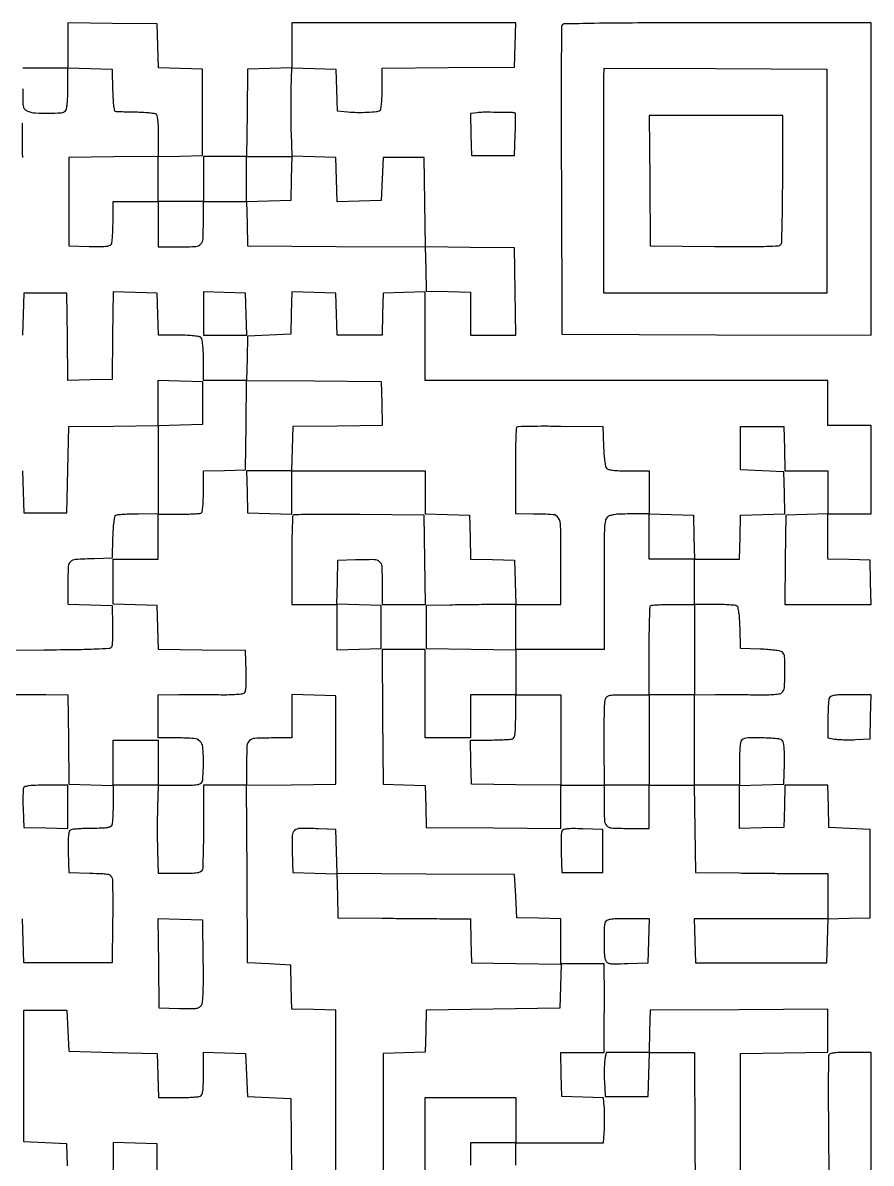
# Model space of a CAD drawing. Extents: x 179 to 1071, y 112 to 1107.
# Drawn here: x 658 to 1071, y 552 to 1107 of the extents above; entities that cross this region are included whole.
import ezdxf

# ---------------------------------------------------------------- set-up
doc = ezdxf.new("R2010")
doc.units = 0

msp = doc.modelspace()

# ---------------------------------------------------------------- linework, layer by layer
for points in [[(658, 1074.975249, 0.003903), (658.050674, 1068.482924, 0.053422), (658.33829, 1066.143964, 0.152779), (659.080374, 1064.884109, 0.093257), (660.5651, 1063.975249, 0.075427), (664.272115, 1063.174457, 0.018629), (670.510698, 1063.018904, 0.013665), (676.743196, 1063.266174, 0.18156), (678.8, 1064.2, 0.151095), (679.328414, 1065.201559, 0.019308), (679.688986, 1067.637701, 0.018432), (679.925781, 1070.945271, 0.008652), (680, 1075.233832), (680, 1085.067663), (690.75, 1084.783832), (701.5, 1084.5), (701.784983, 1074.25, 0.006812), (701.980646, 1069.528709, 0.02228), (702.291322, 1066.419638, 0.027717), (702.69946, 1064.401751, 0.322242), (703.284983, 1063.916191, 0.010202), (704.107051, 1063.876319, 0.000583), (706.639964, 1063.808182, 0.000891), (709.655574, 1063.735956, 0.000654), (713, 1063.666191, -0.008542), (716.346812, 1063.543535, -0.011494), (719.370312, 1063.31117, -0.008703), (721.868182, 1063.017334, -0.110423), (722.75, 1062.690983, -0.196823), (723.330302, 1061.856626, -0.02577), (723.698117, 1059.681249, -0.021388), (723.930805, 1056.508072, -0.007607), (724, 1051.960485), (724, 1042.039005), (702.25, 1041.769502), (680.5, 1041.5), (680.5, 1020), (680.5, 998.5), (690.417355, 998.211769, 0.006827), (695.195195, 998.138177, 0.023663), (698.282937, 998.278982, 0.033714), (700.294865, 998.604266, 0.19692), (701.152042, 999.211769, 0.115445), (701.475649, 1000.139851, 0.007585), (701.733781, 1002.985645, 0.010675), (701.919286, 1006.421391, 0.007755), (701.984687, 1010.25), (702, 1020), (713, 1020), (724, 1020), (724, 1009), (724, 998), (734.383369, 998, 0.013409), (742.318307, 998.212842, 0.202173), (744.74871, 999.394674, 0.171913), (745.803189, 1002.044544, 0.009167), (745.986345, 1011.25), (746, 1020), (756.466168, 1020), (766.932337, 1020), (767.216168, 1009.25), (767.5, 998.5), (810.716276, 998.239403), (853.932552, 997.978805), (854.216276, 987.239403), (854.5, 976.5), (865.25, 976.216168), (876, 975.932337), (876, 965.466168), (876, 955), (887.019888, 955), (898.039775, 955), (897.769888, 976.25), (897.5, 997.5), (875.769448, 997.769448), (854.038896, 998.038896), (853.769448, 1019.769448), (853.5, 1041.5), (843.5, 1041.5), (833.5, 1041.5), (833, 1031), (832.5, 1020.5), (821.784171, 1020.216515), (811.068343, 1019.93303), (810.784171, 1030.716515), (810.5, 1041.5), (799.811779, 1041.783205), (789.123557, 1042.06641), (788.811779, 1053.283205, -0.004075), (788.712753, 1058.324732, -0.002552), (788.67506, 1064.22584, -0.00256), (788.697362, 1070.038344, -0.004667), (788.784171, 1074.783485), (789.068343, 1085.06697), (799.784171, 1084.783485), (810.5, 1084.5), (810.783507, 1074.383743), (811.067013, 1064.267487), (816.283507, 1063.727483, 0.021479), (820.799111, 1063.455318, 0.016671), (825.722483, 1063.534551, 0.013224), (830.142936, 1063.870606, 0.113294), (832.008794, 1064.505435, 0.225716), (832.404032, 1065.117701, 0.008867), (832.709611, 1067.846873, 0.014171), (832.928441, 1071.186679, 0.009272), (833, 1075.045164), (833, 1084.972294), (865.25, 1085.236147), (897.5, 1085.5), (897.783832, 1096.25), (898.067663, 1107), (843.533832, 1107), (789, 1107), (789, 1096.033832), (789, 1085.067663), (778.25, 1084.783832), (767.5, 1084.5), (767.230112, 1063.25), (766.960225, 1042), (756.480112, 1042), (746, 1042), (746, 1031), (746, 1020), (735, 1020), (724, 1020), (724, 1030.966168), (724, 1041.932337), (734.75, 1042.216168), (745.5, 1042.5), (745.5, 1063.5), (745.5, 1084.5), (734.783492, 1084.783492), (724.066984, 1085.066984), (723.783492, 1095.783492), (723.5, 1106.5), (701.75, 1106.769502), (680, 1107.039005), (680, 1096.019502), (680, 1085), (669, 1085), (658, 1085)], [(658, 1041.466444, 0.0029), (657.902516, 1058.27497, 0.117698)], [(810.5, 540.5), (810.5, 583.5), (810.5, 626.5), (799.783492, 626.783492), (789.066984, 627.066984), (788.783492, 637.783492), (788.5, 648.5), (778, 649), (767.5, 649.5), (767.239392, 692.730468), (766.978784, 735.960936), (788.739392, 736.230468), (810.5, 736.5), (810.5, 758), (810.5, 779.5), (799.75, 779.783832), (789, 780.067663), (789, 769.533832), (789, 759), (780.25, 758.986345, 0.009397), (771.013049, 758.798314, 0.177077), (768.374267, 757.714658, 0.197977), (767.20366, 755.226269, 0.012204), (767, 746.883369), (767, 736), (756.5, 736), (746, 736), (746, 716.081787, -0.00284), (745.955997, 708.334577, -0.004216), (745.821697, 701.5499, -0.001919), (745.636501, 695.775876, -0.082815), (745.393011, 694.581787, -0.204723), (744.603667, 693.768196, -0.063344), (742.923602, 693.302968, -0.030517), (739.985525, 693.059706, -0.005398), (734.455395, 693), (724.124768, 693), (723.812384, 703.900107, -0.004492), (723.71519, 708.841483, -0.002693), (723.6841, 714.712026, -0.002696), (723.716137, 720.554047, -0.004692), (723.814338, 725.400107), (724.128677, 736), (734.457349, 736, 0.0054), (739.98632, 736.05971, 0.030522), (742.923915, 736.302978, 0.063352), (744.603732, 736.768214, 0.204707), (745.393011, 737.581787, 0.069575), (745.631384, 738.611523, 0.006874), (745.821697, 741.150793, 0.008569), (745.955639, 744.19831, 0.006697), (746, 747.510359, 0.022436), (745.681591, 754.602768, 0.187295), (744.281191, 757.429096, 0.169132), (741.262402, 758.724593, 0.017573), (733.428571, 759), (724, 759), (724, 769.5), (724, 780), (734.25, 780.088447, -0.001553), (738.898858, 780.114124, -0.000928), (744.426563, 780.117227, -0.000929), (749.930521, 780.09987, -0.001614), (754.5, 780.062219, 0.008106), (758.424425, 780.080836, 0.01122), (761.940918, 780.233524, 0.007951), (764.851029, 780.471905, 0.123217), (765.788231, 780.806417, 0.191548), (766.394534, 781.684608, 0.033315), (766.720088, 783.713042, 0.023521), (766.861197, 786.812264, 0.00688), (766.788231, 791.582645), (766.5, 801.5), (745.283631, 801.76979), (724.067262, 802.03958), (723.783631, 812.76979), (723.5, 823.5), (712.75, 823.783832), (702, 824.067663), (702, 835.033832), (702, 846), (713, 846), (724, 846), (724, 856.950612), (724, 867.901224), (734.034855, 867.913136, 0.005521), (737.949733, 867.961017, 0.007995), (741.405482, 868.096769, 0.004573), (744.300666, 868.283475, 0.120587), (745.034855, 868.521541, 0.226753), (745.418796, 869.118889, 0.008413), (745.716489, 871.852702, 0.013809), (745.930101, 875.18463, 0.009102), (746, 879.024034), (746, 888.930034), (756.25, 889.215017), (766.5, 889.5), (766.76954, 911.263639), (767.039081, 933.027279), (799.76954, 932.763639), (832.5, 932.5), (832.783633, 921.769596), (833.067266, 911.039192), (811.283633, 910.769596), (789.5, 910.5), (789.216168, 899.75), (788.932337, 889), (777.931185, 889), (766.930034, 889), (767.215017, 878.75), (767.5, 868.5), (778.25, 868.216168), (789, 867.932337), (789, 878.466168), (789, 889), (821.5, 889), (854, 889), (854, 878.533832), (854, 868.067663), (864.75, 867.783832), (875.5, 867.5), (875.783492, 856.783492), (876.066984, 846.066984), (886.783492, 845.783492), (897.5, 845.5), (897.783832, 834.75), (898.067663, 824), (887.783832, 823.929933, 0.000758), (883.019483, 823.890247, 0.000407), (877.142751, 823.827593, 0.000406), (871.150641, 823.753963, 0.000637), (866, 823.679933), (854.5, 823.5), (854.5, 813), (854.5, 802.5), (876.25, 802.230498), (898, 801.960995), (898, 790.980498), (898, 780), (887, 780), (876, 780), (876, 769.5), (876, 759), (865, 759), (854, 759), (854, 780.5), (854, 802), (843.486336, 802), (832.972671, 802), (833.236336, 769.25), (833.5, 736.5), (843.715399, 736.215399), (853.930798, 735.930798), (854.215399, 725.715399), (854.5, 715.5), (887.25, 715.236336), (920, 714.972671), (920, 725.486336), (920, 736), (930.5, 736), (941, 736), (941.013655, 727.75, 0.009915), (941.202872, 718.943869, 0.176041), (942.265527, 716.357376, 0.197625), (944.696972, 715.206034, 0.013006), (952.616631, 715), (963, 715), (963, 725.5), (963, 736), (973.980112, 736), (984.960225, 736), (985.230112, 714.75), (985.5, 693.5), (1007, 693.277664, 0.00034), (1016.019799, 693.190515, 0.000308), (1025.342188, 693.112513, 0.000308), (1033.688124, 693.052954, 0.000987), (1039.25, 693.027664), (1050, 693), (1050, 682), (1050, 671), (1017.466168, 671), (984.932337, 671), (985.216168, 660.25), (985.5, 649.5), (1017.5, 649.5), (1049.5, 649.5), (1049.783481, 660.215387), (1050.066961, 670.930773), (1060.283481, 671.215387), (1070.5, 671.5), (1070.5, 693), (1070.5, 714.5), (1060.5, 715), (1050.5, 715.5), (1050.215017, 725.75), (1049.930034, 736), (1039.5, 736), (1029.069966, 736), (1028.784983, 725.75), (1028.5, 715.5), (1017.75, 715.216168), (1007, 714.932337), (1007, 725.432337), (1007, 735.932337), (1017.75, 736.216168), (1028.5, 736.5), (1028.787447, 746.352416, 0.008425), (1028.84099, 750.698821, 0.018218), (1028.704098, 754.038774, 0.01987), (1028.414775, 756.497547, 0.134772), (1027.915003, 757.602416, 0.201634), (1026.03404, 758.581997, 0.010334), (1019.032076, 759.013429, 0.015033), (1012.140648, 759.087908, 0.087006), (1008.581787, 758.393011, 0.209079), (1007.763049, 757.585285, 0.06089), (1007.300233, 755.833669, 0.029178), (1007.058671, 752.756842, 0.005003), (1007, 746.893011), (1007, 736), (996, 736), (985, 736), (985, 758), (985, 780), (995.25, 780.088447, -0.001969), (999.919701, 780.110352, -0.001151), (1005.515328, 780.101684, -0.001151), (1011.115905, 780.06723, -0.001953), (1015.80218, 780.009308, 0.008019), (1020.386942, 780.008263, 0.017993), (1023.862283, 780.188419, 0.020002), (1026.39969, 780.514404, 0.131997), (1027.55218, 781.043305, 0.204986), (1028.788241, 783.454515, 0.015519), (1029.07533, 790.947628, 0.015402), (1028.898745, 798.447019, 0.208893), (1027.695876, 800.837437, 0.131421), (1026.740901, 801.277004, 0.010763), (1024.000112, 801.687053, 0.013854), (1020.65896, 802.019842, 0.010217), (1016.945876, 802.209882), (1007.5, 802.5), (1007.211195, 812.464966, 0.00836), (1007.012968, 816.800174, 0.019108), (1006.684251, 820.055937, 0.01918), (1006.262532, 822.411, 0.199883), (1005.711195, 823.199653, 0.117226), (1004.827893, 823.504905, 0.006962), (1001.991726, 823.747767, 0.010173), (998.573123, 823.922789, 0.007309), (994.75, 823.984687), (985, 824), (985, 835), (985, 846), (995.966168, 846), (1006.932337, 846), (1007.216168, 856.75), (1007.5, 867.5), (1018.284606, 867.784183), (1029.069211, 868.068365), (1028.784606, 878.284183), (1028.5, 888.5), (1018, 889), (1007.5, 889.5), (1007.5, 900), (1007.5, 910.5), (1018, 910.5), (1028.5, 910.5), (1028.783832, 899.75), (1029.067663, 889), (1039.533832, 889), (1050, 889), (1050, 878.534983), (1050, 868.069966), (1039.75, 867.784983), (1029.5, 867.5), (1029.230498, 845.75), (1028.960995, 824), (1050.014329, 824), (1071.067663, 824), (1070.783832, 834.75), (1070.5, 845.5), (1060.25, 845.784983), (1050, 846.069966), (1050, 857.034983), (1050, 868), (1060.5, 868), (1071, 868), (1071, 889.5), (1071, 911), (1060.5, 911), (1050, 911), (1050, 922), (1050, 933), (952, 933), (854, 933), (854, 954.534983), (854, 976.069966), (843.75, 975.784983), (833.5, 975.5), (833.215017, 965.25), (832.930034, 955), (822, 955), (811.069966, 955), (810.784983, 965.25), (810.5, 975.5), (799.785353, 975.783473), (789.070705, 976.066946), (788.785353, 965.783473), (788.5, 955.5), (778, 955), (767.5, 954.5), (767.216168, 943.75), (766.932337, 933), (756.466168, 933), (746, 933), (746, 942.8, 0.008695), (745.925705, 947.071747, 0.018472), (745.688776, 950.369558, 0.019349), (745.328068, 952.799696, 0.150969), (744.8, 953.8, 0.150838), (743.800997, 954.327709, 0.019392), (741.377065, 954.688556, 0.018513), (738.089346, 954.925625, 0.00874), (733.834983, 955), (724.069966, 955), (723.784983, 965.25), (723.5, 975.5), (712.769986, 975.783629), (702.039971, 976.067258), (701.769986, 954.783629), (701.5, 933.5), (690.769986, 933.216371), (680.039971, 932.932742), (679.769986, 954.216371), (679.5, 975.5), (669, 975.5), (658.5, 975.5), (658.215017, 965.25), (657.930034, 955)], [(657.930773, 888.933039), (658.215387, 878.716519), (658.5, 868.5), (669, 868.5), (679.5, 868.5), (680, 889.5), (680.5, 910.5), (702.25, 910.769502), (724, 911.039005), (724, 889.519502), (724, 868), (714.25, 867.984687, 0.007309), (710.426877, 867.922789, 0.010173), (707.008274, 867.747767, 0.006962), (704.172107, 867.504905, 0.117226), (703.288805, 867.199653, 0.199883), (702.737468, 866.411, 0.01918), (702.315749, 864.055937, 0.019108), (701.987032, 860.800174, 0.00836), (701.788805, 856.464966), (701.5, 846.5), (693, 846.24922, 0.00791), (683.758299, 845.830143, 0.169892), (681.277454, 844.78796, 0.200091), (680.185518, 842.47786, 0.011647), (680, 834.51478), (680, 824.067663), (690.75, 823.783832), (701.5, 823.5), (701.753945, 814, -0.008368), (701.791217, 810.268669, -0.011531), (701.691321, 806.918316, -0.008308), (701.498407, 804.146419, -0.123173), (701.184153, 803.232566, -0.235414), (700.020646, 802.547617, -0.005973), (693.74686, 802.185156, -0.007873), (684.411012, 801.904821, -0.001748), (668.430208, 801.732566), (636.5, 801.5)], [(653.06139, 780.070892, -0.001124), (658.694981, 780.103404, -0.001121), (664.391602, 780.110709, -0.001821), (669.230498, 780.088447), (679.960995, 780), (680.230498, 758.25), (680.5, 736.5), (691.25, 736.216168), (702, 735.932337), (702, 727.047956, -0.0063), (701.955668, 723.529935, -0.008182), (701.821697, 720.308712, -0.006369), (701.631755, 717.625356, -0.070869), (701.393011, 716.581787, -0.194682), (700.644645, 715.780017, -0.068336), (699.110608, 715.307461, -0.033702), (696.463534, 715.055269, -0.006483), (691.643011, 714.984687, 0.008261), (688.047029, 714.919247, 0.011234), (684.807342, 714.733781, 0.008287), (682.127797, 714.475136, 0.113628), (681.211769, 714.152042, 0.19692), (680.604266, 713.294865, 0.033714), (680.278982, 711.282937, 0.023663), (680.138177, 708.195195, 0.006827), (680.211769, 703.417355), (680.5, 693.5), (690.7397, 693.215131, -0.004124), (697.055001, 692.987293, -0.045906), (699.550081, 692.645706, -0.136997), (700.814181, 691.954953, -0.140303), (701.523411, 690.715131, -0.055026), (701.730055, 689.145293, -0.002238), (701.824279, 683.42257, -0.003889), (701.852853, 676.631689, -0.002744), (701.783711, 669), (701.5, 649.5), (680, 649.5), (658.5, 649.5), (658.216168, 660.25), (657.932337, 671)], [(898, 551.033832), (898, 562), (919.414673, 562), (940.829346, 562), (941.164673, 568.75, 0.007035), (941.267618, 571.643194, 0.005663), (941.299273, 574.755667, 0.005727), (941.263003, 577.631943, 0.014573), (941.152003, 579.716099), (940.804005, 583.932198), (930.652003, 584.216099), (920.5, 584.5), (920.216168, 595.25), (919.932337, 606), (930.466168, 606), (941, 606), (941.117048, 620.25, 0.000622), (941.180452, 629.347444, 0.00189), (941.192484, 635.533533, 0.002562), (941.157364, 640.580495, 0.002383), (941.070258, 645.75), (941, 649), (930.5, 649), (920, 649), (920, 659.966168), (920, 670.932337), (909.25, 671.216168), (898.5, 671.5), (898, 682), (897.5, 692.5), (854.283724, 692.760597), (811.067448, 693.021195), (810.783724, 703.760597), (810.5, 714.5), (802, 714.795054, 0.009619), (792.971409, 714.934656, 0.179386), (790.349379, 713.951391, 0.210395), (789.214168, 711.5543, 0.013848), (789.215323, 703.722245), (789.5, 693.5), (800.216508, 693.216508), (810.933016, 692.933016), (811.216508, 682.216508), (811.5, 671.5), (833, 671.277664, 0.000338), (842.01732, 671.190516, 0.000307), (851.332249, 671.112513, 0.000307), (859.668059, 671.052945, 0.000988), (865.216168, 671.027664), (875.932337, 671), (876.216168, 660.25), (876.5, 649.5), (898.283633, 649.230404), (920.067266, 648.960808), (919.783633, 638.230404), (919.5, 627.5), (887, 627), (854.5, 626.5), (854.215399, 616.284601), (853.930798, 606.069202), (843.715399, 605.784601), (833.5, 605.5), (833.5, 573), (833.5, 540.5)], [(679.783832, 550.75), (679.5, 561.5), (669, 562), (658.5, 562.5), (658.5, 594.5), (658.5, 626.5), (669, 626.5), (679.5, 626.5), (680, 616.5), (680.5, 606.5), (702, 606), (723.5, 605.5), (723.783832, 594.75), (724.067663, 584), (733.452044, 584, 0.005972), (737.161644, 584.044307, 0.007852), (740.544413, 584.178303, 0.005942), (743.36267, 584.367915, 0.07196), (744.418213, 584.606989, 0.205495), (745.232716, 585.399564, 0.062914), (745.697526, 587.091976, 0.030277), (745.940481, 590.054089, 0.005326), (746, 595.641972), (746, 606.069966), (756.25, 605.784983), (766.5, 605.5), (767, 595), (767.5, 584.5), (778, 584), (788.5, 583.5), (788.769408, 561.784029), (789.038815, 540.068057)], [(1007.5, 540.5), (1007.5, 573), (1007.5, 605.5), (1028.75, 605.769888), (1050, 606.039775), (1050, 616.53051), (1050, 627.021245), (1006.75, 626.760623), (963.5, 626.5), (963.215017, 616.25), (962.930034, 606), (952.51033, 606), (942.090626, 606), (941.472298, 602.704028, 0.030873), (941.254166, 600.9499, 0.008632), (941.130489, 598.186627, 0.008674), (941.098749, 595.049575, 0.00902), (941.176985, 591.954028), (941.5, 584.5), (952, 584.5), (962.5, 584.5), (962.783832, 595.25), (963.067663, 606), (974.023209, 606), (984.978755, 606), (985.239377, 562.75), (985.5, 519.5)], [(723.5, 529.5), (723.5, 561.5), (712.75, 561.783832), (702, 562.067663), (702, 552.615619, -0.00593), (701.955696, 548.880092, -0.007809)]]:
    msp.add_lwpolyline(points, format="xyb")
for points in [[(920.460009, 1105.75, 0.090591), (920.266358, 1104.709509, 0.000109), (920.198937, 1082.982812, 0.000984), (920.176611, 1058.652573, 0.000605), (920.241394, 1030), (920.5, 955.5), (995.75, 955.243674), (1071, 954.987348), (1071, 1030.993674), (1071, 1107), (995.968615, 1107, 0.000668), (957.448289, 1106.948566, 0.003471), (936.19131, 1106.744245, 0.001205), (921.475143, 1106.465155, 0.305157)], [(1049.5, 1030), (1049.5, 975.5), (995.211905, 975.5), (940.92381, 975.5), (940.942857, 1025.75, -0.000032), (940.951538, 1045.331386, -0.000047), (940.961905, 1062.563467, -0.000022), (940.972765, 1077.239555, -0.00086), (940.980952, 1080.508612), (941, 1085.017225), (995.25, 1084.758612), (1049.5, 1084.5)], [(879.215745, 1063.28639), (875.931489, 1062.868173), (876.215745, 1052.684087), (876.5, 1042.5), (887, 1042.5), (897.5, 1042.5), (897.784983, 1052.75, 0.002623), (897.873753, 1056.685885, 0.004326), (897.902539, 1060.012791, 0.000776), (897.898007, 1062.931747, 0.334581), (897.784983, 1063.080777, 0.064306), (896.054711, 1063.338329, 0.002065), (888.975854, 1063.445949, 0.003337), (882.152216, 1063.475959, 0.031105)], [(963.235953, 1030.25), (963.5, 998.5), (994.93202, 998.235498, 0.001697), (1010.901959, 998.155315, 0.00816), (1019.995146, 998.288929, 0.006635), (1026.009704, 998.555446, 0.241447), (1027.166708, 999.235498, 0.134731), (1027.492293, 1000.296498, 0.001088), (1027.738089, 1009.161365, 0.003824), (1027.920853, 1019.372002, 0.002438), (1027.984687, 1031.25), (1028, 1062), (995.485953, 1062), (962.971906, 1062)], [(940.790118, 901.054124, 0.010217), (940.980158, 897.34104, 0.013854), (941.312947, 893.999888, 0.010763), (941.722996, 891.259099, 0.131421), (942.162563, 890.304124, 0.163434), (943.144506, 889.69658, 0.027915), (945.338284, 889.310401, 0.021862), (948.534962, 889.07111, 0.00775), (953.122445, 889), (963, 889), (963, 878.533832), (963, 868.067663), (973.75, 867.783832), (984.5, 867.5), (984.783832, 856.75), (985.067663, 846), (974.033832, 846), (963, 846), (963, 857), (963, 868), (953.571429, 868, 0.007578), (948.773186, 867.927276, 0.028524), (945.777322, 867.664939, 0.046871), (943.802597, 867.185766, 0.113907), (942.538842, 866.395985, 0.15089), (941.668001, 864.746989, 0.030096), (941.243914, 861.403956, 0.015788), (941.047286, 855.696166, 0.002328), (941.068008, 844.145985, -0.000717), (941.111618, 835.4532, -0.000636), (941.132519, 826.406945, -0.000638), (941.130574, 818.264233, -0.00196), (941.100595, 812.75), (941, 802), (919.5, 802), (898, 802), (898, 813), (898, 824), (909, 824), (920, 824), (920, 845.383369, 0.003516), (919.880905, 862.317202, 0.129758), (918.850732, 866.008736, 0.248446), (916.169767, 867.665574, 0.016241), (906.75, 867.986345), (898, 868), (898, 888.833333, -0.003082), (898.049525, 896.868937, -0.00489), (898.201626, 903.748501, -0.001349), (898.408044, 909.714979, -0.189241), (898.686388, 910.353055, -0.192368), (899.323998, 910.626628, -0.001402), (905.21171, 910.758585, -0.005018), (912.00418, 910.823589, -0.003162), (919.936388, 910.769721), (940.5, 910.5)], [(789.678937, 867.345604, 0.189601), (789.403471, 866.712927, 0.001264), (789.199438, 860.599438, 0.004732), (789.048981, 853.560142, 0.002977), (789, 845.333333), (789, 824), (800, 824), (811, 824), (811, 812.966168), (811, 801.932337), (821.75, 802.216168), (832.5, 802.5), (832.5, 813), (832.5, 823.5), (821.716515, 823.784171), (810.93303, 824.068343), (811.216515, 834.784171), (811.5, 845.5), (820, 845.795054, -0.009927), (828.965089, 845.928151, -0.179688), (831.602972, 844.933469, -0.203196), (832.788355, 842.50249, -0.01319), (833, 834.480948), (833, 824), (843.519502, 824), (854.039005, 824), (853.769502, 845.75), (853.5, 867.5), (821.928937, 867.76227, 0.002029), (809.776532, 867.813899, 0.003277), (799.432436, 867.748061, 0.000605), (790.3258, 867.619375, 0.194928)], [(985, 802), (985, 780), (974, 780), (963, 780), (963, 758), (963, 736), (952.082704, 736), (941.165408, 736), (941.06909, 755.521665, -0.003014), (941.077461, 763.180376, -0.004193), (941.183784, 770.036851, -0.002604), (941.351418, 775.795965, -0.052949), (941.594793, 777.521665, -0.111363), (942.316073, 778.949668, -0.166496), (943.496339, 779.675412, -0.051895), (945.843659, 779.952834, -0.003486), (952.608408, 780), (963, 780), (963, 801.333333, -0.002923), (963.048092, 809.559297, -0.00465), (963.195833, 816.595833, -0.001222), (963.396107, 822.71132, -0.189785), (963.666667, 823.333333, -0.178563), (964.245497, 823.600197, -0.004516), (967.172917, 823.804167, -0.009111), (970.658388, 823.951724, -0.006022), (974.666667, 824), (985, 824)], [(920, 757.980498), (920, 735.960995), (898.25, 736.230498), (876.5, 736.5), (876.216168, 747.25), (875.932337, 758), (885.384381, 758, 0.00593), (889.119908, 758.044304, 0.007809), (892.524537, 758.178303, 0.005887), (895.361111, 758.367872, 0.0721), (896.418213, 758.606989, 0.205218), (897.23239, 759.398405, 0.063068), (897.69735, 761.086379, 0.030363), (897.940414, 764.039857, 0.005351), (898, 769.606989), (898, 780), (909, 780), (920, 780)], [(1050.606989, 778.418213, 0.070843), (1050.368253, 777.374929, 0.006379), (1050.178303, 774.694661, 0.00819), (1050.044333, 771.477147, 0.006308), (1050, 767.963526), (1050, 759.090626), (1053.25, 758.487534, 0.029867), (1054.961002, 758.274687, 0.008811), (1057.601562, 758.15201, 0.008811), (1060.58164, 758.11869, 0.009375), (1063.5, 758.192221), (1070.5, 758.5), (1070.783832, 769.25), (1071.067663, 780), (1061.140821, 780, 0.00572), (1055.850088, 779.939474, 0.031553), (1053.011753, 779.694877, 0.065148), (1051.382712, 779.22792, 0.201439)], [(658.42719, 734.670857, 0.080952), (658.238236, 733.761419, 0.005495), (658.152581, 731.111648, 0.007759), (658.13413, 727.934715, 0.005737), (658.208575, 724.420857), (658.5, 715.5), (669.25, 715.216168), (680, 714.932337), (680, 725.466168), (680, 736), (669.468615, 736, 0.006172), (664.333082, 735.936605, 0.023783), (661.151337, 735.70634, 0.035152), (659.150677, 735.321414, 0.240491)], [(920.44275, 713.711405, 0.081149), (920.248444, 712.774362, 0.00524), (920.158923, 709.981301, 0.007536), (920.137209, 706.634347, 0.00554), (920.210159, 702.924983), (920.5, 693.5), (930.5, 693.5), (940.5, 693.5), (940.5, 704), (940.5, 714.5), (930.732592, 714.786422, 0.006215), (925.820487, 714.869374, 0.027145), (922.9185, 714.724677, 0.046335), (921.158442, 714.373938, 0.232847)], [(745.771227, 650.723921, -0.003934), (745.821568, 642.112409, -0.008719), (745.693799, 635.547656, -0.007139), (745.440023, 630.593111, -0.10689), (744.967013, 628.938363, -0.124739), (743.977294, 627.853555, -0.106475), (742.530919, 627.291137, -0.042205), (739.971048, 627.100479, -0.004856), (734.195786, 627.214442), (724.5, 627.5), (724.230403, 649.284031), (723.960806, 671.068061), (734.730403, 670.784031), (745.5, 670.5)], [(941.606989, 669.418213, 0.084637), (941.11539, 666.962015, 0.007607), (941.030639, 660.661577, 0.009168), (941.156333, 654.408514, 0.055886), (941.639072, 651.216402, 0.125186), (942.35952, 649.930901, 0.157976), (943.551156, 649.283717, 0.049436), (945.903588, 649.082373, 0.003649), (952.375418, 649.216402), (962.5, 649.5), (962.783832, 660.25), (963.067663, 671), (952.640821, 671, 0.005326), (947.053621, 670.940479, 0.03028), (944.091792, 670.697521, 0.062919), (942.399526, 670.232706, 0.205485)], [(1050.454031, 604.740803, 0.089592), (1050.262009, 603.729818, 0.000579), (1050.190493, 594.601072, 0.002304), (1050.168885, 584.152527, 0.001466), (1050.235416, 571.990803), (1050.5, 540.5), (1060.75, 540.215017), (1071, 539.930034), (1071, 572.965017), (1071, 606), (1060.968615, 606, 0.006943), (1056.259955, 605.934612, 0.022858), (1053.16219, 605.706576, 0.029866), (1051.13516, 605.340013, 0.246246)]]:
    msp.add_lwpolyline(points, format="xyb", close=True)
for points in [[(788.783832, 1031.25), (788.5, 1020.5), (777.75, 1020.216168), (767, 1019.932337), (767, 1030.966168), (767, 1042), (778.033832, 1042), (789.067663, 1042)], [(746, 965.534983), (746, 955), (756.534983, 955), (767.069966, 955), (766.784983, 965.25), (766.5, 975.5), (756.25, 975.784983), (746, 976.069966)], [(745.5, 922), (745.5, 911.5), (734.75, 911.216168), (724, 910.932337), (724, 922), (724, 933.067663), (734.75, 932.783832), (745.5, 932.5)], [(724, 747), (724, 736), (713, 736), (702, 736), (702, 747), (702, 758), (713, 758), (724, 758)]]:
    msp.add_lwpolyline(points, close=True)
msp.add_lwpolyline([(854, 539.930034), (854, 561.965017), (854, 584), (876, 584), (898, 584), (898, 573), (898, 562), (887, 562), (876, 562), (876, 551.033832)])

doc.saveas('drawing.dxf')
